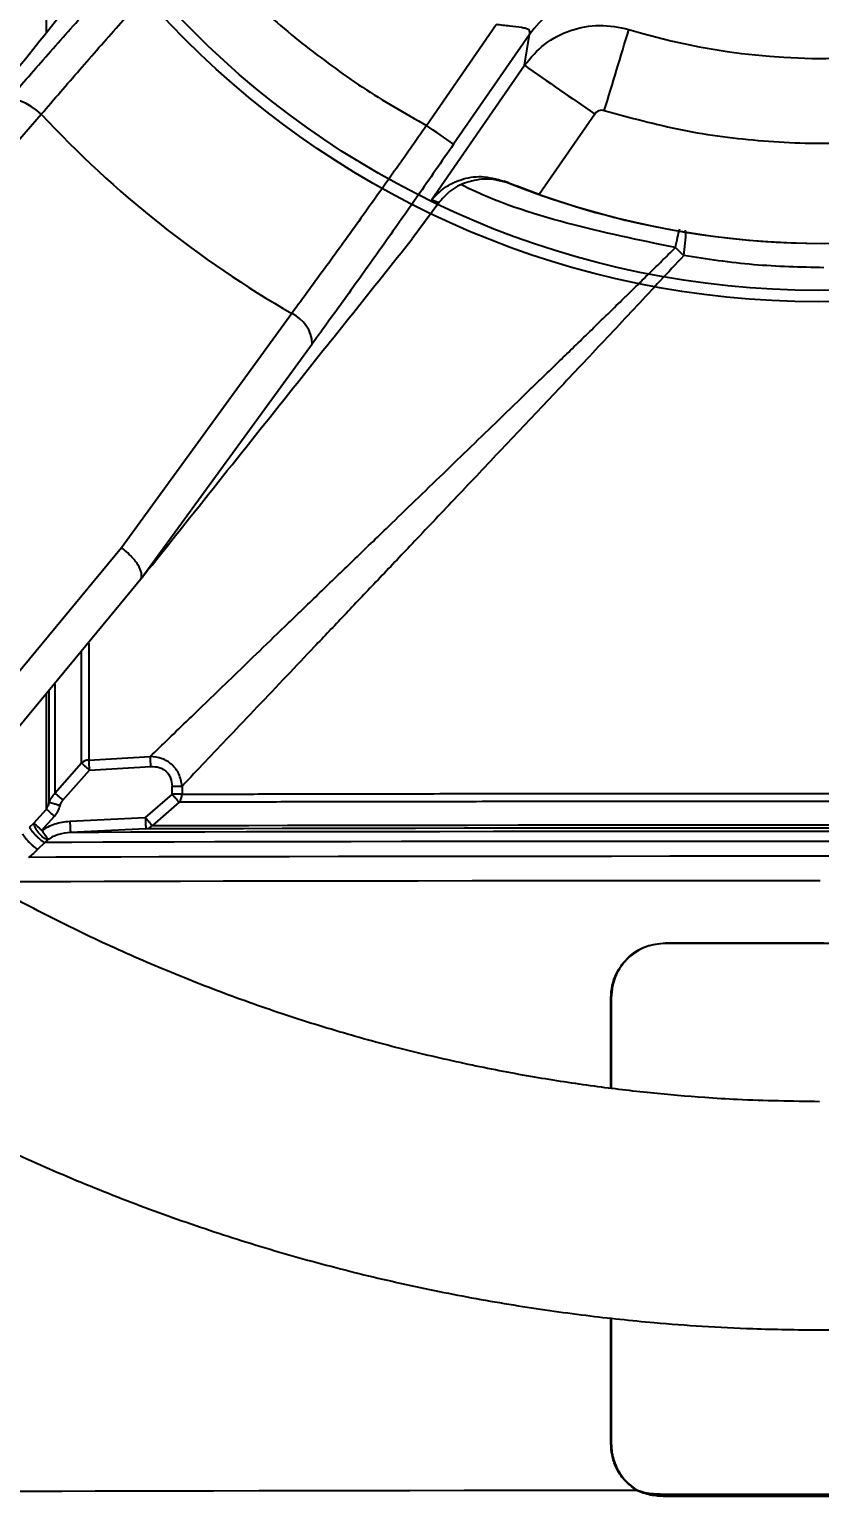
# Model space of a CAD drawing. Header units: millimetres. Extents: x 2016 to 4452, y 736 to 2459.
# Drawn here: x 2926.4 to 2995.7, y 989 to 1117.8 of the extents above; entities that cross this region are included whole.
import ezdxf

# ---------------------------------------------------------------- set-up
doc = ezdxf.new("R2010")
doc.units = ezdxf.units.MM
doc.layers.add('AM_5', color=3, linetype='Continuous', lineweight=25)
doc.styles.add('SLDTEXTSTYLE1', font='txt.shx', dxfattribs={"width": 0.7, "bigfont": 'gbcbig.shx'})
doc.dimstyles.new('SLDDIMSTYLE12$0', dxfattribs={"dimtxt": 12, "dimasz": 10, "dimexe": 0, "dimexo": 0.0625, "dimgap": 0.875, "dimtad": 1, "dimdec": 1, "dimlfac": 1.8, "dimrnd": 1e-09, "dimzin": 12, "dimdsep": 46, "dimtxsty": 'SLDTEXTSTYLE1', "dimcen": 0.09, "dimdle": 8.16, "dimclrd": 3, "dimclre": 3, "dimadec": 0, "dimazin": 3, "dimtfac": 1, "dimtdec": 1, "dimtofl": 0, "dimtmove": 0, "dimatfit": 3, "dimfxl": 0, "dimfrac": 2, "dimtolj": 1, "dimlwd": 5, "dimlwe": 5, "dimarcsym": 0})

# ---------------------------------------------------------------- blocks, each defined once
blk = doc.blocks.new('*D77')
at = {"layer": 'AM_5', "color": 3, "lineweight": 5, "transparency": 16777216}
blk.add_line((2995.77, 1172.4), (2807.78, 1172.4), dxfattribs=at)
at = {"layer": 'AM_5', "color": 3, "linetype": 'Continuous', "lineweight": 5, "transparency": 16777216}
for p, q in [((2807.78, 1162.4), (2807.78, 940.79)), ((2950.03, 930.79), (2807.78, 930.79))]:
    blk.add_line(p, q, dxfattribs=at)
at = {"layer": 'AM_5', "color": 3, "transparency": 16777216}
for points in [[(2806.11, 1162.4), (2809.44, 1162.4), (2807.78, 1172.4)], [(2806.11, 940.79), (2809.44, 940.79), (2807.78, 930.79)]]:
    blk.add_solid(points, dxfattribs=at)
at = {"layer": 'Defpoints', "color": 0, "transparency": 16777216}
for p in [(2995.83, 1172.4), (2807.78, 930.79), (2950.09, 930.79)]:
    blk.add_point(p, dxfattribs=at)
at = {"layer": 'AM_5', "color": 0, "transparency": 16777216, "insert": (2800.9, 998.07), "char_height": 12, "attachment_point": 5, "rotation": 90, "style": 'SLDTEXTSTYLE1'}
blk.add_mtext('\\A1;245', dxfattribs=at)

msp = doc.modelspace()

# ---------------------------------------------------------------- linework, layer by layer
at = {"color": 7, "linetype": 'Continuous', "lineweight": 25}
for p, q in [((2961.221, 1109.358), (2967.332, 1118.213)), ((2970.243, 1117.345), (2963.597, 1107.714)), ((2969.805, 1114.633), (2970.243, 1117.345)), ((2961.672, 1102.846), (2969.805, 1114.633)), ((2910.788, 1091.193), (2927.445, 1110.355)), ((2975.967, 1110.366), (2971.103, 1103.319)), ((2966.977, 1104.659), (2966.046, 1104.66)), ((2966.982, 1104.657), (2966.977, 1104.659)), ((2968.395, 1104.321), (2966.982, 1104.657)), ((2968.032, 1104.481), (2968.395, 1104.321)), ((2962.293, 1102.572), (2959.965, 1099.434)), ((2962.293, 1102.572), (2961.672, 1102.846)), ((2983.048, 1098.657), (2983.499, 1098.231)), ((2983.499, 1098.231), (2983.773, 1097.96)), ((2949.41, 1092.887), (2934.466, 1072.363)), ((2936.19, 1069.656), (2951.201, 1090.225)), ((2934.466, 1072.363), (2912.754, 1046.077)), ((2919.887, 1049.946), (2936.328, 1069.804)), ((2928.637, 1050.86), (2930.969, 1053.493)), ((2931.624, 1053.749), (2937.001, 1054.068)), ((2929.344, 1050.231), (2931.676, 1052.869)), ((2931.676, 1052.869), (2937.053, 1053.189)), ((2938.917, 1050.755), (2936.563, 1048.707)), ((2938.917, 1050.755), (2938.917, 1051.461)), ((2939.783, 1051.462), (2939.783, 1050.756)), ((2926.787, 1048.229), (2927.888, 1049.459)), ((2939.529, 1050.05), (2937.182, 1048.001)), ((2926.398, 1047.869), (2926.787, 1048.229)), ((2927.494, 1047.595), (2928.595, 1048.827)), ((2929.95, 1048.4), (2936.563, 1048.707)), ((2927.51, 1047.572), (2927.494, 1047.595)), ((2928.038, 1046.799), (2927.743, 1046.529)), ((2936.609, 1047.71), (2929.996, 1047.404)), ((2927.743, 1046.529), (2927.152, 1045.937)), ((2982.145, 1037.723), (2982.145, 1037.683)), ((2977.385, 1024.99), (2977.385, 1032.911)), ((2977.424, 1032.911), (2977.424, 1024.986)), ((2977.384, 993.844), (2977.384, 1004.86)), ((2977.423, 1004.856), (2977.423, 993.844)), ((2979.619, 989.764), (2979.64, 989.798)), ((2982.134, 989.242), (2982.146, 989.417))]:
    msp.add_line(p, q, dxfattribs=at)
at = {"color": 7, "linetype": 'Continuous', "lineweight": 25, "flags": 128}
for points in [[(2927.888, 1117.514), (2927.888, 1121.106), (2927.888, 1126.158), (2927.888, 1131.148), (2927.888, 1136.051), (2927.888, 1140.843)], [(2927.445, 1110.355), (2927.015, 1110.711), (2926.57, 1111.024), (2926.124, 1111.282), (2925.696, 1111.475), (2925.301, 1111.596), (2924.954, 1111.641), (2924.668, 1111.607), (2924.454, 1111.497)], [(2931.624, 1063.996), (2931.624, 1062.351), (2931.624, 1059.183), (2931.624, 1056.31), (2931.624, 1053.749)], [(2930.969, 1053.493), (2930.969, 1056.065), (2930.969, 1058.95), (2930.969, 1062.131), (2930.969, 1063.224)], [(2928.138, 1050.022), (2928.138, 1052.48), (2928.138, 1055.238), (2928.138, 1058.281), (2928.138, 1059.808)], [(2928.637, 1060.403), (2928.637, 1059.478), (2928.637, 1056.294), (2928.637, 1053.416), (2928.637, 1050.86)], [(2927.888, 1049.459), (2927.888, 1051.934), (2927.888, 1054.717), (2927.888, 1057.796), (2927.888, 1059.52)], [(2929.95, 1048.4), (2929.959, 1048.208), (2929.967, 1048.023), (2929.975, 1047.853), (2929.982, 1047.703), (2929.988, 1047.579), (2929.992, 1047.485), (2929.995, 1047.426), (2929.996, 1047.404)], [(2937.182, 1048.001), (2939.713, 1048.01), (2942.542, 1048.019), (2945.655, 1048.027), (2949.035, 1048.034), (2952.664, 1048.041), (2956.523, 1048.048), (2960.592, 1048.054), (2964.848, 1048.059), (2969.27, 1048.063), (2973.834, 1048.067), (2978.515, 1048.07), (2983.29, 1048.073), (2988.132, 1048.074), (2993.017, 1048.075), (2997.917, 1048.075)], [(2997.511, 1047.491), (2992.31, 1047.491), (2987.126, 1047.49), (2981.988, 1047.488), (2976.919, 1047.485), (2971.945, 1047.482), (2967.091, 1047.478), (2962.381, 1047.474), (2957.838, 1047.468), (2953.485, 1047.462), (2949.344, 1047.455), (2945.434, 1047.448), (2941.775, 1047.44), (2938.386, 1047.432), (2935.283, 1047.423), (2932.482, 1047.413), (2929.996, 1047.404)], [(2997.935, 1047.785), (2992.987, 1047.785), (2988.055, 1047.784), (2983.166, 1047.783), (2978.345, 1047.78), (2973.618, 1047.777), (2969.01, 1047.773), (2964.545, 1047.769), (2960.247, 1047.763), (2956.139, 1047.757), (2952.242, 1047.751), (2948.578, 1047.744), (2945.165, 1047.736), (2942.022, 1047.728), (2939.165, 1047.719), (2936.609, 1047.71)], [(2998.654, 1046.62), (2993.496, 1046.62), (2988.35, 1046.62), (2983.24, 1046.618), (2978.189, 1046.616), (2973.221, 1046.613), (2968.359, 1046.609), (2963.625, 1046.605), (2959.041, 1046.6), (2954.628, 1046.594), (2950.408, 1046.588), (2946.399, 1046.581), (2942.619, 1046.573), (2939.088, 1046.565), (2935.82, 1046.557), (2932.83, 1046.548), (2930.134, 1046.538), (2927.743, 1046.529)], [(2998.262, 1045.316), (2993.009, 1045.316), (2987.77, 1045.315), (2982.569, 1045.314), (2977.432, 1045.311), (2972.38, 1045.308), (2967.439, 1045.305), (2962.63, 1045.3), (2957.977, 1045.295), (2953.5, 1045.289), (2949.221, 1045.282), (2945.16, 1045.275), (2941.334, 1045.268), (2937.763, 1045.259), (2934.462, 1045.251), (2931.447, 1045.241), (2928.732, 1045.232), (2926.33, 1045.222)], [(2925.072, 1043.099), (2927.394, 1043.109), (2930.025, 1043.119), (2932.953, 1043.128), (2936.165, 1043.137), (2939.646, 1043.145), (2943.38, 1043.153), (2947.351, 1043.16), (2951.541, 1043.167), (2955.932, 1043.173), (2960.502, 1043.179), (2965.233, 1043.183), (2970.101, 1043.187), (2975.087, 1043.191), (2980.167, 1043.193), (2985.319, 1043.195), (2990.518, 1043.196), (2995.743, 1043.197)], [(2977.385, 1032.911), (2977.39, 1032.911), (2977.395, 1032.911), (2977.4, 1032.911), (2977.405, 1032.911), (2977.41, 1032.911), (2977.415, 1032.911), (2977.42, 1032.911), (2977.424, 1032.911)], [(2977.384, 993.844), (2977.389, 993.844), (2977.393, 993.844), (2977.398, 993.844), (2977.403, 993.844), (2977.408, 993.844), (2977.413, 993.844), (2977.418, 993.844), (2977.423, 993.844)], [(2918.784, 989.624), (2919.675, 989.635), (2920.919, 989.646), (2922.51, 989.657), (2924.44, 989.667), (2926.702, 989.678), (2929.283, 989.687), (2932.173, 989.697), (2935.358, 989.706), (2938.823, 989.715), (2942.552, 989.723), (2946.528, 989.73), (2950.734, 989.737), (2955.148, 989.743), (2959.751, 989.749), (2964.523, 989.754), (2969.439, 989.758), (2974.479, 989.762), (2979.619, 989.764)]]:
    msp.add_lwpolyline(points, dxfattribs=at)
at = {"color": 7, "linetype": 'Continuous', "lineweight": 25}
for radius in [78.5, 77.5]:
    msp.add_circle((2995.554, 1172.413), radius, dxfattribs=at)
for centre, radius, start, end in [((2996.075, 1174.05), 58.81, 253.09221, 329.91815), ((2996.075, 1174.039), 75, 250.55137, 332.45778), ((2977.002, 1112.565), 8.278, 72.79245, 144.73438), ((-946.823, 2304.934), 4101.365, 343.070862, 343.174801), ((3668.976, 2117.52), 1222.547, 235.11742, 235.46867), ((2996.075, 1174.107), 93.672, 222.88982, 240.12065), ((2694.236, 721.161), 471.146, 55.13015, 55.48148), ((2996.075, 1174.026), 75, 248.34145, 281.16149), ((2948.145, 1090.102), 3.059, 2.31011, 65.56225), ((2931.664, 1052.682), 1.067, 92.13356, 130.59749), ((2938.649, 1050.755), 1.135, 340.37219, 0.07572), ((2938.755, 1050.714), 1.021, 319.34999, 340.50208), ((2936.55, 1048.537), 0.828, 274.11758, 319.73569)]:
    msp.add_arc(centre, radius, start, end, dxfattribs=at)
for points, knots in [([(2995.642, 1003.807), (2998.202, 1003.832), (3001.783, 1003.867), (3007.052, 1004.146), (3011.516, 1004.481), (3016.832, 1005.047), (3022.401, 1005.82), (3028.215, 1006.83), (3034.186, 1008.086), (3040.262, 1009.597), (3046.4, 1011.368), (3052.565, 1013.402), (3058.729, 1015.701), (3064.866, 1018.267), (3070.954, 1021.097), (3076.973, 1024.191), (3082.906, 1027.545), (3088.735, 1031.158), (3094.445, 1035.023), (3100.021, 1039.137), (3105.448, 1043.494), (3110.714, 1048.089), (3115.805, 1052.913), (3120.71, 1057.961), (3125.417, 1063.224), (3129.914, 1068.694), (3134.193, 1074.362), (3138.241, 1080.219), (3142.051, 1086.256), (3145.613, 1092.462), (3148.918, 1098.826), (3151.959, 1105.339), (3154.728, 1111.988), (3157.218, 1118.762), (3159.424, 1125.65), (3161.338, 1132.639), (3162.957, 1139.717), (3164.275, 1146.87), (3165.288, 1154.087), (3165.992, 1161.354), (3166.385, 1168.659), (3166.464, 1175.986), (3166.227, 1183.325), (3165.673, 1190.659), (3164.8, 1197.977), (3163.61, 1205.264), (3162.102, 1212.507), (3160.277, 1219.691), (3158.136, 1226.804), (3155.683, 1233.831), (3152.918, 1240.76), (3149.845, 1247.576), (3146.468, 1254.267), (3142.79, 1260.819), (3138.817, 1267.219), (3134.552, 1273.454), (3130.001, 1279.512), (3125.169, 1285.381), (3120.061, 1291.047), (3114.685, 1296.5), (3109.238, 1301.547), (3103.765, 1306.199), (3098.307, 1310.469), (3092.682, 1314.511), (3086.9, 1318.32), (3080.973, 1321.888), (3074.91, 1325.21), (3068.724, 1328.28), (3062.428, 1331.094), (3056.034, 1333.645), (3049.559, 1335.932), (3043.021, 1337.948), (3036.446, 1339.69), (3029.874, 1341.155), (3023.38, 1342.337), (3017.09, 1343.234), (3011.567, 1343.817), (3006.684, 1344.185), (3001.86, 1344.425), (2995.885, 1344.542), (2990.368, 1344.431), (2985.099, 1344.16), (2980.635, 1343.822), (2975.319, 1343.257), (2969.75, 1342.484), (2963.936, 1341.474), (2957.965, 1340.218), (2951.889, 1338.707), (2945.751, 1336.936), (2939.586, 1334.902), (2933.422, 1332.603), (2927.285, 1330.037), (2921.197, 1327.207), (2915.178, 1324.113), (2909.245, 1320.759), (2903.416, 1317.146), (2897.706, 1313.281), (2892.131, 1309.167), (2886.703, 1304.81), (2881.438, 1300.215), (2876.346, 1295.391), (2871.441, 1290.343), (2866.735, 1285.08), (2862.237, 1279.61), (2857.959, 1273.942), (2853.91, 1268.085), (2850.1, 1262.048), (2846.538, 1255.842), (2843.234, 1249.478), (2840.191, 1242.966), (2837.429, 1236.314), (2835.092, 1230.032), (2833.813, 1225.927), (2833.25, 1224.118)], [0, 0, 0, 0, 0.01020738, 0.01427401, 0.02103699, 0.02805607, 0.03558666, 0.0434511, 0.05157826, 0.05991132, 0.06840986, 0.07704394, 0.08579098, 0.09463359, 0.10355821, 0.11255405, 0.12161242, 0.13072624, 0.1398897, 0.14909794, 0.15834689, 0.16763314, 0.17695375, 0.18630622, 0.19568842, 0.20509849, 0.21453484, 0.22399606, 0.23348097, 0.24298851, 0.25251779, 0.26206801, 0.27163852, 0.28122873, 0.29083816, 0.30046642, 0.31011319, 0.31977821, 0.32946132, 0.33916239, 0.34888138, 0.35861831, 0.36837328, 0.37814642, 0.38793798, 0.39774825, 0.40757761, 0.41742653, 0.42729557, 0.4371854, 0.4470968, 0.45703069, 0.46698816, 0.47697044, 0.48697902, 0.49701559, 0.50708218, 0.51718117, 0.52731537, 0.53748817, 0.54770366, 0.5569145, 0.56612256, 0.57532659, 0.5845258, 0.59371913, 0.60290519, 0.61208206, 0.62124705, 0.63039624, 0.63952364, 0.64861966, 0.65766788, 0.66663751, 0.67546331, 0.68397889, 0.69196332, 0.69760555, 0.70350123, 0.71121989, 0.72142727, 0.72549391, 0.73225688, 0.73927596, 0.74680655, 0.754671, 0.76279816, 0.77113122, 0.77962976, 0.78826384, 0.79701087, 0.80585349, 0.81477811, 0.82377394, 0.83283231, 0.84194614, 0.85110959, 0.86031783, 0.86956679, 0.87885303, 0.88817364, 0.89752611, 0.90690831, 0.91631839, 0.92575473, 0.93521596, 0.94470086, 0.95420841, 0.96373768, 0.97328791, 0.98285841, 0.99244862, 1, 1, 1, 1]), ([(2825.772, 1175.3), (2825.756, 1174.307), (2825.7, 1170.869), (2825.937, 1164.979), (2826.475, 1157.645), (2827.352, 1150.327), (2828.541, 1143.04), (2830.049, 1135.797), (2831.874, 1128.613), (2834.015, 1121.5), (2836.469, 1114.472), (2839.233, 1107.544), (2842.306, 1100.728), (2845.683, 1094.037), (2849.361, 1087.485), (2853.334, 1081.085), (2857.599, 1074.85), (2862.151, 1068.792), (2866.983, 1062.923), (2872.09, 1057.257), (2877.466, 1051.804), (2882.913, 1046.757), (2888.386, 1042.105), (2893.845, 1037.835), (2899.47, 1033.793), (2905.251, 1029.984), (2911.178, 1026.416), (2917.241, 1023.094), (2923.427, 1020.024), (2929.723, 1017.21), (2936.117, 1014.658), (2942.592, 1012.372), (2949.13, 1010.356), (2955.705, 1008.614), (2962.278, 1007.149), (2968.771, 1005.967), (2975.061, 1005.07), (2980.585, 1004.486), (2985.467, 1004.121), (2990.292, 1003.873), (2993.706, 1003.831), (2995.642, 1003.807)], [0, 0, 0, 0, 0.01109766, 0.03845632, 0.06586598, 0.09332727, 0.12084104, 0.14840835, 0.17603052, 0.20370911, 0.23144601, 0.25924341, 0.28710389, 0.31503048, 0.34302669, 0.37109662, 0.39924508, 0.42747773, 0.45580122, 0.48422349, 0.51275401, 0.54140426, 0.56723687, 0.59306169, 0.61887522, 0.6446752, 0.67045871, 0.69622182, 0.72195917, 0.74766321, 0.77332291, 0.7989215, 0.8244321, 0.84980864, 0.87496476, 0.89971751, 0.9236002, 0.94599323, 0.96181736, 0.97835234, 1, 1, 1, 1]), ([(2976.811, 1110.663), (2979.075, 1110.05), (2983.654, 1108.811), (2990.799, 1107.886), (2998.166, 1107.691), (3005.655, 1108.35), (3013.128, 1109.88), (3020.41, 1112.274), (3027.369, 1115.491), (3033.876, 1119.469), (3039.802, 1124.096), (3045.056, 1129.264), (3049.65, 1134.814), (3052.153, 1138.844), (3053.39, 1140.836)], [0, 0, 0, 0, 0.079193, 0.1601594, 0.2427828, 0.3278545, 0.4136411, 0.5, 0.5863536, 0.6721403, 0.7572171, 0.8398354, 0.9208043, 1, 1, 1, 1]), ([(2924.454, 1111.497), (2925.569, 1112.778), (2927.8, 1115.341), (2931.342, 1119.339), (2934.984, 1123.406), (2937.467, 1126.135), (2938.712, 1127.504)], [0, 0, 0, 0, 0.2492462, 0.4987214, 0.7485201, 1, 1, 1, 1]), ([(2927.445, 1110.355), (2928.559, 1111.647), (2930.747, 1114.185), (2934.155, 1118.071), (2937.514, 1121.859), (2939.749, 1124.346), (2940.844, 1125.564)], [0, 0, 0, 0, 0.2645644, 0.5194287, 0.7645782, 1, 1, 1, 1]), ([(2907.883, 1092.426), (2912.299, 1097.962), (2920.185, 1107.847), (2928.12, 1117.794), (2931.611, 1122.17)], [0, 0, 0, 0, 0.56000043, 1, 1, 1, 1]), ([(2970.243, 1117.345), (2970.27, 1117.42), (2970.323, 1117.566), (2970.206, 1117.738), (2969.943, 1117.86), (2969.42, 1117.976), (2968.533, 1118.062), (2967.736, 1118.162), (2967.332, 1118.213)], [0, 0, 0, 0, 0.1251651, 0.2440023, 0.362149, 0.4834229, 0.7377951, 1, 1, 1, 1]), ([(2969.805, 1114.633), (2970.36, 1115.289), (2971.472, 1116.604), (2973.813, 1117.794), (2976.404, 1118.309), (2978.114, 1117.959), (2978.971, 1117.783)], [0, 0, 0, 0, 0.248705, 0.4981896, 0.7483774, 1, 1, 1, 1]), ([(2976.811, 1110.663), (2976.732, 1110.679), (2976.575, 1110.711), (2976.336, 1110.663), (2976.12, 1110.55), (2976.018, 1110.427), (2975.967, 1110.366)], [0, 0, 0, 0, 0.2507416, 0.5006286, 0.7498502, 1, 1, 1, 1]), ([(2961.221, 1109.358), (2960.281, 1108.017), (2958.36, 1105.28), (2955.424, 1101.156), (2952.402, 1096.962), (2950.42, 1094.262), (2949.41, 1092.887)], [0, 0, 0, 0, 0.2354209, 0.48057, 0.7354347, 1, 1, 1, 1]), ([(2963.597, 1107.714), (2962.543, 1106.192), (2960.443, 1103.159), (2957.298, 1098.696), (2954.197, 1094.348), (2952.199, 1091.599), (2951.201, 1090.225)], [0, 0, 0, 0, 0.2514799, 0.5012785, 0.7507527, 1, 1, 1, 1]), ([(2961.672, 1102.846), (2962.026, 1103.218), (2962.733, 1103.962), (2964.225, 1104.67), (2966.002, 1105.027), (2967.355, 1104.663), (2968.032, 1104.481)], [0, 0, 0, 0, 0.2505535, 0.5002592, 0.7500542, 1, 1, 1, 1]), ([(2966.046, 1104.66), (2965.459, 1104.547), (2964.286, 1104.321), (2963.055, 1103.481), (2962.499, 1102.818), (2962.293, 1102.572)], [0, 0, 0, 0, 0.3869803, 0.7723493, 1, 1, 1, 1]), ([(2983.048, 1098.657), (2979.868, 1099.317), (2973.522, 1100.636), (2967.251, 1102.651), (2964.316, 1104.14), (2964.266, 1104.166)], [0, 0, 0, 0, 0.4968488, 0.9914439, 1, 1, 1, 1]), ([(2971.103, 1103.319), (2970.271, 1103.622), (2969.204, 1104.01), (2968.242, 1104.396), (2968.032, 1104.481)], [0, 0, 0, 0, 0.7808049, 1, 1, 1, 1]), ([(2983.048, 1098.657), (2983.11, 1098.962), (2983.236, 1099.59), (2983.359, 1100.045), (2983.422, 1100.279)], [0, 0, 0, 0, 0.4857374, 1, 1, 1, 1]), ([(2983.773, 1097.96), (2983.822, 1098.318), (2983.925, 1099.06), (2983.969, 1099.863), (2983.932, 1100.133), (2983.924, 1100.191)], [0, 0, 0, 0, 0.4219411, 0.8761108, 1, 1, 1, 1]), ([(2936.328, 1069.804), (2940.727, 1075.319), (2948.583, 1085.166), (2956.487, 1095.074), (2959.965, 1099.434)], [0, 0, 0, 0, 0.5600002, 1, 1, 1, 1]), ([(2937.001, 1054.068), (2937.536, 1054.585), (2938.624, 1055.636), (2940.405, 1057.354), (2942.324, 1059.206), (2944.391, 1061.202), (2946.658, 1063.391), (2949.147, 1065.792), (2951.878, 1068.426), (2954.809, 1071.255), (2957.617, 1073.965), (2960.266, 1076.522), (2962.68, 1078.854), (2965.135, 1081.226), (2967.638, 1083.647), (2969.715, 1085.657), (2971.377, 1087.267), (2972.591, 1088.444), (2973.866, 1089.681), (2975.2, 1090.977), (2976.29, 1092.037), (2977.131, 1092.857), (2977.723, 1093.433), (2978.369, 1094.064), (2979.07, 1094.748), (2979.995, 1095.653), (2981.013, 1096.652), (2981.993, 1097.616), (2982.597, 1098.212), (2982.911, 1098.522), (2983.012, 1098.621), (2983.048, 1098.657)], [0, 0, 0, 0, 0.046815, 0.0951103, 0.144924, 0.1962908, 0.2492415, 0.3076599, 0.3687368, 0.4324948, 0.4989523, 0.5474914, 0.5980276, 0.6477144, 0.6969811, 0.7488148, 0.7716581, 0.7956054, 0.8206552, 0.8468061, 0.8740566, 0.8845335, 0.8960667, 0.9086554, 0.922299, 0.9369964, 0.9626405, 0.9816845, 0.994136, 0.9978912, 1, 1, 1, 1]), ([(2983.773, 1097.96), (2982.402, 1096.485), (2979.64, 1093.515), (2975.54, 1089.159), (2971.416, 1084.789), (2967.37, 1080.515), (2963.452, 1076.381), (2959.945, 1072.685), (2956.813, 1069.387), (2954.018, 1066.445), (2951.403, 1063.691), (2947.972, 1060.08), (2943.933, 1055.832), (2941.132, 1052.882), (2939.783, 1051.462)], [0, 0, 0, 0, 0.0838137, 0.1688192, 0.2514311, 0.3390822, 0.4223802, 0.5013551, 0.5674319, 0.6310507, 0.6922419, 0.7510397, 0.8801277, 1, 1, 1, 1]), ([(2996.075, 1096.896), (2994.013, 1096.942), (2989.861, 1097.033), (2985.811, 1097.65), (2983.773, 1097.96)], [0, 0, 0, 0, 0.4968173, 1, 1, 1, 1]), ([(2936.19, 1069.656), (2936.227, 1069.808), (2936.282, 1070.043), (2936.126, 1070.49), (2935.86, 1070.983), (2935.389, 1071.569), (2934.876, 1072.041), (2934.585, 1072.272), (2934.497, 1072.339), (2934.466, 1072.363)], [0, 0, 0, 0, 0.2389954, 0.3678324, 0.4996781, 0.7489725, 0.9246806, 0.9739408, 1, 1, 1, 1]), ([(2936.328, 1069.804), (2936.304, 1069.775), (2936.255, 1069.714), (2936.205, 1069.656), (2936.185, 1069.638), (2936.184, 1069.643), (2936.189, 1069.653), (2936.19, 1069.656)], [0, 0, 0, 0, 0.3325712, 0.6879646, 0.8313814, 0.949784, 1, 1, 1, 1]), ([(2930.969, 1053.493), (2931.001, 1053.465), (2931.065, 1053.408), (2931.234, 1053.259), (2931.442, 1053.075), (2931.596, 1052.939), (2931.676, 1052.869)], [0, 0, 0, 0, 0.2436742, 0.4995317, 0.7402218, 1, 1, 1, 1]), ([(2931.676, 1052.869), (2931.671, 1052.957), (2931.66, 1053.136), (2931.645, 1053.388), (2931.633, 1053.605), (2931.627, 1053.702), (2931.624, 1053.749)], [0, 0, 0, 0, 0.2454242, 0.5000022, 0.7589463, 1, 1, 1, 1]), ([(2939.783, 1051.462), (2939.716, 1051.831), (2939.589, 1052.537), (2938.928, 1053.385), (2938.04, 1053.951), (2937.356, 1054.028), (2937.001, 1054.068)], [0, 0, 0, 0, 0.2663901, 0.5098892, 0.7453095, 1, 1, 1, 1]), ([(2937.053, 1053.189), (2937.048, 1053.277), (2937.037, 1053.456), (2937.022, 1053.706), (2937.009, 1053.923), (2937.004, 1054.02), (2937.001, 1054.068)], [0, 0, 0, 0, 0.2454989, 0.5000768, 0.7546143, 1, 1, 1, 1]), ([(2937.053, 1053.189), (2937.297, 1053.182), (2937.663, 1053.171), (2938.107, 1052.975), (2938.397, 1052.765), (2938.63, 1052.494), (2938.86, 1052.067), (2938.894, 1051.704), (2938.917, 1051.461)], [0, 0, 0, 0, 0.2521275, 0.3779391, 0.5007289, 0.6233866, 0.7488517, 1, 1, 1, 1]), ([(2928.138, 1050.022), (2928.201, 1050.19), (2928.317, 1050.498), (2928.537, 1050.746), (2928.637, 1050.86)], [0, 0, 0, 0, 0.5425488, 1, 1, 1, 1]), ([(2929.344, 1050.231), (2929.271, 1050.296), (2929.119, 1050.431), (2928.909, 1050.618), (2928.733, 1050.774), (2928.669, 1050.832), (2928.637, 1050.86)], [0, 0, 0, 0, 0.238008, 0.4918756, 0.7501051, 1, 1, 1, 1]), ([(2939.529, 1050.05), (2939.502, 1050.082), (2939.444, 1050.147), (2939.295, 1050.32), (2939.114, 1050.528), (2938.982, 1050.681), (2938.917, 1050.755)], [0, 0, 0, 0, 0.2438677, 0.49954771, 0.75547028, 1, 1, 1, 1]), ([(2927.888, 1049.459), (2927.94, 1049.539), (2928.054, 1049.714), (2928.108, 1049.914), (2928.138, 1050.022)], [0, 0, 0, 0, 0.4552726, 1, 1, 1, 1]), ([(2927.888, 1049.459), (2927.918, 1049.432), (2927.979, 1049.377), (2928.148, 1049.226), (2928.36, 1049.037), (2928.518, 1048.896), (2928.595, 1048.827)], [0, 0, 0, 0, 0.2380919, 0.4920716, 0.750311, 1, 1, 1, 1]), ([(2929.095, 1049.762), (2928.983, 1049.792), (2928.751, 1049.855), (2928.446, 1049.938), (2928.218, 1050), (2928.164, 1050.015), (2928.138, 1050.022)], [0, 0, 0, 0, 0.2417518, 0.499999, 0.7582468, 1, 1, 1, 1]), ([(2928.595, 1048.827), (2928.701, 1048.961), (2928.922, 1049.243), (2929.035, 1049.583), (2929.095, 1049.762)], [0, 0, 0, 0, 0.4756659, 1, 1, 1, 1]), ([(2929.095, 1049.762), (2929.123, 1049.849), (2929.179, 1050.019), (2929.29, 1050.161), (2929.344, 1050.231)], [0, 0, 0, 0, 0.5061903, 1, 1, 1, 1]), ([(3055.183, 1050.039), (3053.818, 1050.045), (3051.088, 1050.056), (3045.681, 1050.071), (3039.433, 1050.085), (3032.362, 1050.096), (3024.623, 1050.106), (3016.355, 1050.113), (3007.711, 1050.118), (2998.852, 1050.12), (2989.941, 1050.119), (2981.144, 1050.116), (2972.624, 1050.111), (2964.538, 1050.103), (2957.032, 1050.092), (2950.269, 1050.08), (2944.279, 1050.066), (2941.113, 1050.055), (2939.529, 1050.05)], [0, 0, 0, 0, 0.0625, 0.125, 0.1875, 0.25, 0.3125001, 0.3750001, 0.4375001, 0.5000001, 0.5625001, 0.6250001, 0.6875001, 0.75, 0.8125, 0.875, 0.9375, 1, 1, 1, 1]), ([(2926.787, 1048.229), (2926.789, 1048.172), (2926.793, 1048.058), (2926.886, 1047.826), (2927.032, 1047.575), (2927.165, 1047.412), (2927.231, 1047.331)], [0, 0, 0, 0, 0.25, 0.5, 0.75, 1, 1, 1, 1]), ([(2926.787, 1048.229), (2926.817, 1048.202), (2926.879, 1048.146), (2927.051, 1047.992), (2927.263, 1047.802), (2927.418, 1047.663), (2927.494, 1047.595)], [0, 0, 0, 0, 0.24378911, 0.49999481, 0.7562033, 1, 1, 1, 1]), ([(2927.494, 1047.595), (2927.862, 1047.808), (2928.623, 1048.248), (2929.497, 1048.348), (2929.95, 1048.4)], [0, 0, 0, 0, 0.4826701, 1, 1, 1, 1]), ([(2936.563, 1048.707), (2936.629, 1048.632), (2936.763, 1048.479), (2936.946, 1048.269), (2937.097, 1048.097), (2937.154, 1048.033), (2937.182, 1048.001)], [0, 0, 0, 0, 0.2440869, 0.5, 0.7559131, 1, 1, 1, 1]), ([(2936.563, 1048.707), (2936.569, 1048.583), (2936.578, 1048.393), (2936.588, 1048.163), (2936.596, 1048.005), (2936.602, 1047.876), (2936.607, 1047.75), (2936.608, 1047.726), (2936.609, 1047.71)], [0, 0, 0, 0, 0.23988085, 0.36868246, 0.50010638, 0.63151483, 0.76027185, 1, 1, 1, 1]), ([(2925.807, 1047.278), (2925.827, 1047.234), (2925.868, 1047.148), (2926.015, 1046.95), (2926.199, 1046.736), (2926.402, 1046.524), (2926.614, 1046.322), (2926.828, 1046.139), (2927.025, 1045.994), (2927.11, 1045.956), (2927.152, 1045.937)], [0, 0, 0, 0, 0.13092068, 0.26204689, 0.38670586, 0.50000002, 0.61329416, 0.73795311, 0.86907932, 1, 1, 1, 1]), ([(2926.398, 1047.869), (2926.419, 1047.826), (2926.459, 1047.739), (2926.607, 1047.541), (2926.79, 1047.327), (2926.993, 1047.115), (2927.205, 1046.914), (2927.418, 1046.731), (2927.615, 1046.586), (2927.7, 1046.548), (2927.743, 1046.529)], [0, 0, 0, 0, 0.131037, 0.2621403, 0.3866575, 0.4997396, 0.6131643, 0.7379157, 0.8690833, 1, 1, 1, 1]), ([(2927.232, 1047.33), (2927.303, 1047.254), (2927.446, 1047.102), (2927.67, 1046.93), (2927.88, 1046.816), (2927.985, 1046.805), (2928.038, 1046.799)], [0, 0, 0, 0, 0.25, 0.5, 0.75, 1, 1, 1, 1]), ([(2928.038, 1046.799), (2928.019, 1046.828), (2927.978, 1046.887), (2927.854, 1047.068), (2927.693, 1047.304), (2927.57, 1047.483), (2927.51, 1047.572)], [0, 0, 0, 0, 0.2352392, 0.4885379, 0.7480169, 1, 1, 1, 1]), ([(2929.996, 1047.404), (2929.649, 1047.367), (2928.957, 1047.295), (2928.343, 1046.964), (2928.038, 1046.799)], [0, 0, 0, 0, 0.5026251, 1, 1, 1, 1]), ([(2927.152, 1045.937), (2927.024, 1045.813), (2926.76, 1045.559), (2926.476, 1045.337), (2926.33, 1045.222)], [0, 0, 0, 0, 0.4845227, 1, 1, 1, 1]), ([(2995.693, 1023.807), (2993.292, 1023.845), (2989.934, 1023.897), (2984.991, 1024.201), (2980.801, 1024.558), (2975.815, 1025.149), (2970.594, 1025.949), (2965.148, 1026.986), (2959.559, 1028.27), (2953.88, 1029.809), (2948.152, 1031.607), (2942.408, 1033.667), (2936.679, 1035.992), (2930.984, 1038.575), (2925.363, 1041.443), (2921.44, 1043.575), (2919.437, 1044.817), (2919.237, 1044.941)], [0, 0, 0, 0, 0.089708, 0.1255093, 0.1850415, 0.2468399, 0.3131505, 0.3824082, 0.4539863, 0.5273844, 0.6022463, 0.6783085, 0.7553722, 0.8332846, 0.9119262, 0.9912022, 1, 1, 1, 1]), ([(2977.385, 1032.911), (2977.409, 1033.278), (2977.456, 1034.014), (2977.837, 1035.043), (2978.386, 1035.923), (2979.23, 1036.789), (2980.475, 1037.55), (2981.581, 1037.665), (2982.145, 1037.723)], [0, 0, 0, 0, 0.1449549, 0.2910724, 0.4299257, 0.5563605, 0.7741136, 1, 1, 1, 1]), ([(2982.145, 1037.683), (2981.626, 1037.633), (2980.573, 1037.53), (2979.159, 1036.723), (2978.079, 1035.51), (2977.506, 1034.158), (2977.448, 1033.265), (2977.424, 1032.911)], [0, 0, 0, 0, 0.2102351, 0.4264966, 0.6435643, 0.8586814, 1, 1, 1, 1]), ([(2999.566, 1037.686), (2999.102, 1037.686), (2996.602, 1037.686), (2992.313, 1037.685), (2986.958, 1037.684), (2983.671, 1037.683), (2982.145, 1037.683)], [0, 0, 0, 0, 0.0795402, 0.4291267, 0.7348427, 1, 1, 1, 1]), ([(2979.619, 989.764), (2979.247, 990.046), (2978.53, 990.588), (2977.835, 991.689), (2977.447, 992.787), (2977.404, 993.509), (2977.384, 993.844)], [0, 0, 0, 0, 0.2893167, 0.5568608, 0.7943592, 1, 1, 1, 1]), ([(2977.423, 993.844), (2977.435, 993.583), (2977.46, 993.062), (2977.655, 992.302), (2977.961, 991.583), (2978.394, 990.907), (2978.947, 990.287), (2979.409, 989.961), (2979.64, 989.798)], [0, 0, 0, 0, 0.1613102, 0.3226214, 0.4839277, 0.6452256, 0.8226208, 1, 1, 1, 1]), ([(2979.619, 989.764), (2980.027, 989.61), (2980.836, 989.304), (2981.704, 989.263), (2982.134, 989.242)], [0, 0, 0, 0, 0.5043797, 1, 1, 1, 1]), ([(2979.64, 989.798), (2979.762, 989.754), (2980.362, 989.537), (2981.217, 989.442), (2981.935, 989.423), (2982.146, 989.417)], [0, 0, 0, 0, 0.1536637, 0.751965, 1, 1, 1, 1]), ([(2982.134, 989.242), (2985.159, 989.243), (2991.195, 989.245), (3000.348, 989.245), (3009.39, 989.244), (3018.218, 989.241), (3026.71, 989.236), (3033.554, 989.231), (3039.011, 989.226), (3043.364, 989.221), (3047.822, 989.216), (3052.301, 989.209), (3056.434, 989.202), (3060.175, 989.194), (3063.493, 989.186), (3066.528, 989.177), (3069.181, 989.167), (3071.416, 989.156), (3072.393, 989.149), (3072.893, 989.145)], [0, 0, 0, 0, 0.0746907, 0.1490623, 0.2231148, 0.2968479, 0.3702616, 0.4433557, 0.4832428, 0.5266364, 0.5735359, 0.623941, 0.6778511, 0.7254581, 0.7754993, 0.8279744, 0.882883, 0.940225, 1, 1, 1, 1]), ([(2982.146, 989.417), (2982.429, 989.417), (2984.814, 989.418), (2989.067, 989.419), (2994.608, 989.42), (2998.016, 989.42), (2999.566, 989.42)], [0, 0, 0, 0, 0.0492708, 0.4154482, 0.7342272, 1, 1, 1, 1])]:
    msp.add_open_spline(points, degree=3, knots=knots, dxfattribs=at)
for points in [[(2940.844, 1125.564), (2942.321, 1123.957), (2945.275, 1120.742), (2948.631, 1117.949), (2950.309, 1116.552)], [(2950.309, 1116.552), (2952.048, 1115.231), (2955.525, 1112.59), (2959.323, 1110.436), (2961.221, 1109.358)], [(2938.917, 1051.461), (2939.004, 1051.461), (2939.179, 1051.461), (2939.422, 1051.461), (2939.635, 1051.462), (2939.734, 1051.462), (2939.783, 1051.462)], [(2939.783, 1050.756), (2939.734, 1050.756), (2939.635, 1050.756), (2939.422, 1050.756), (2939.179, 1050.755), (2939.004, 1050.755), (2938.917, 1050.755)], [(2939.783, 1050.756), (2941.359, 1050.762), (2944.512, 1050.772), (2950.475, 1050.787), (2957.207, 1050.799), (2964.68, 1050.809), (2972.729, 1050.817), (2981.211, 1050.823), (2989.969, 1050.826), (2998.84, 1050.826), (3007.659, 1050.824), (3016.264, 1050.819), (3024.495, 1050.812), (3032.199, 1050.803), (3039.239, 1050.791), (3045.458, 1050.778), (3050.841, 1050.763), (3053.559, 1050.752), (3054.918, 1050.746)], [(2982.145, 1037.723), (2984.452, 1037.724), (2989.068, 1037.725), (2993.739, 1037.726), (2996.075, 1037.726)]]:
    msp.add_open_spline(points, degree=3, dxfattribs=at)

# ---------------------------------------------------------------- dimensions: what is measured, and where the dimension line sits
at = {"layer": 'AM_5'}
dim = msp.add_linear_dim(base=(2807.777, 930.791), p1=(2995.833, 1172.403), p2=(2950.088, 930.791), angle=90, text='245', dimstyle='SLDDIMSTYLE12$0', override={"dimlfac": 1}, dxfattribs=at)
dim.commit()
dim.dimension.update_dxf_attribs({"geometry": '*D77', "text_midpoint": (2807.777, 998.073), "dimtype": 160})

doc.saveas('drawing.dxf')
